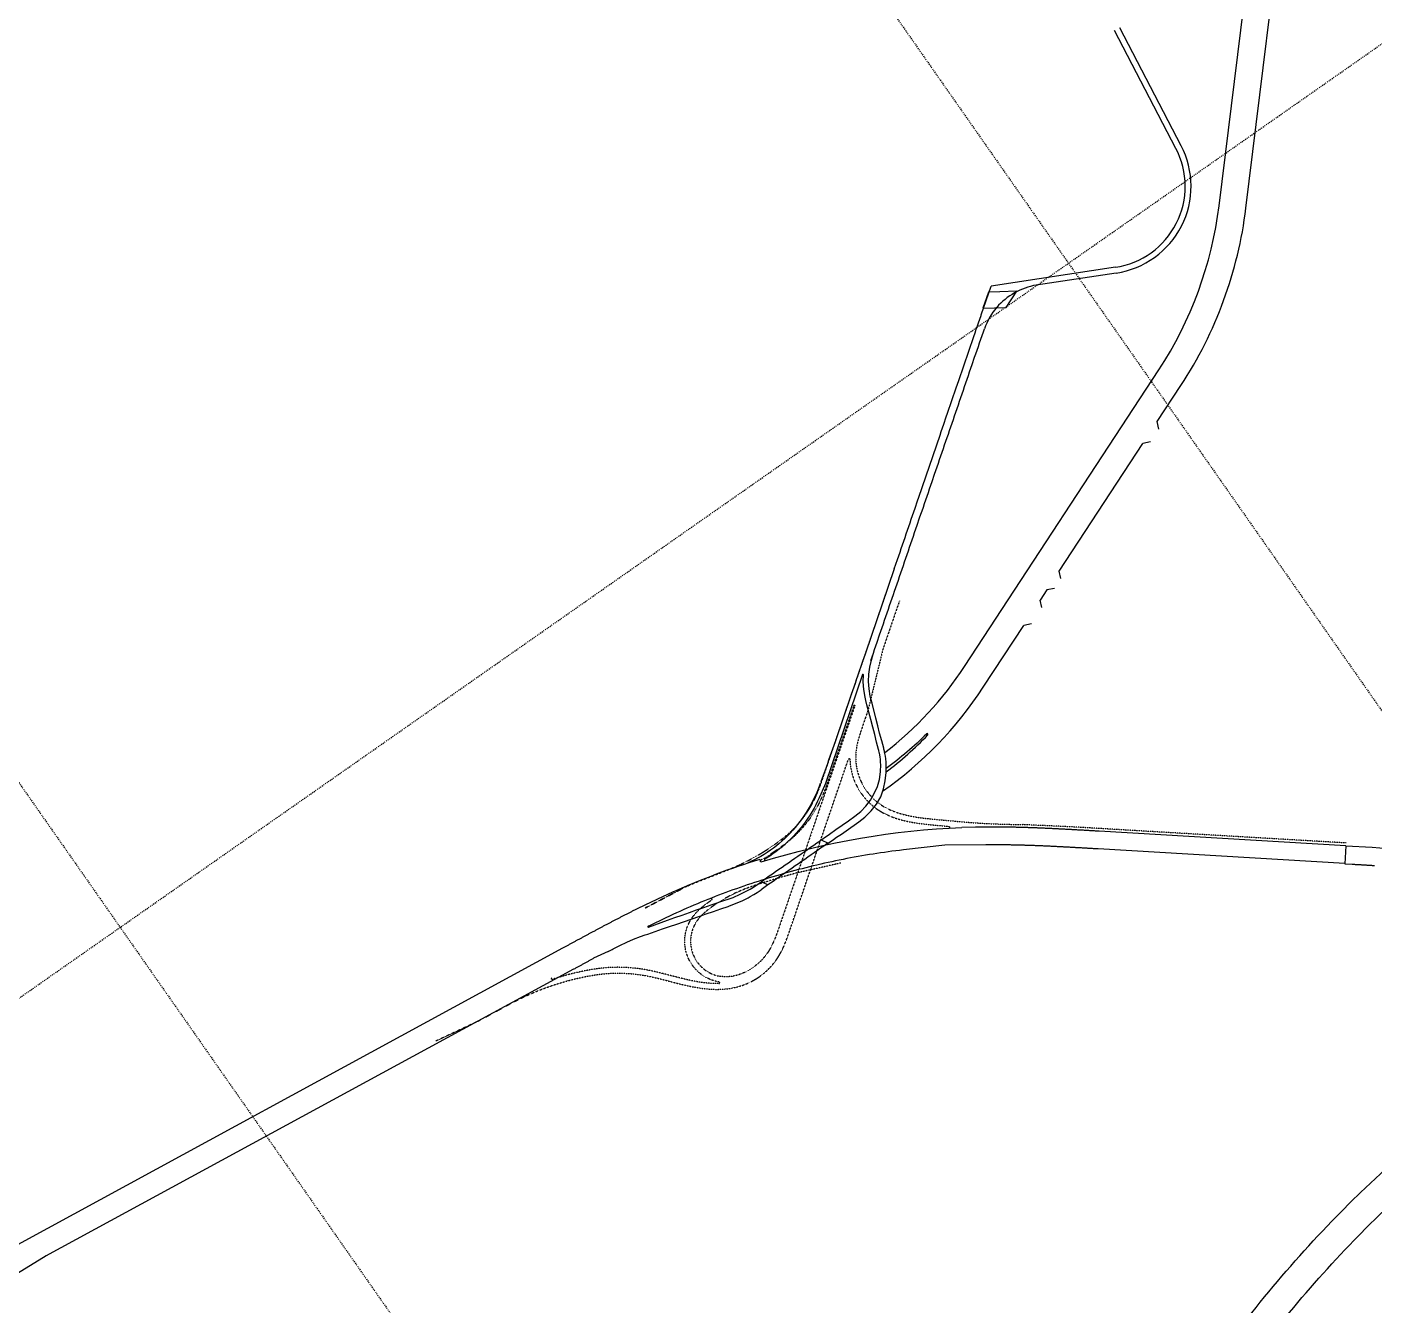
# Model space of a CAD drawing. Header units: millimetres. Extents: x 152904052 to 153933663, y 538271515 to 539240469.
# Drawn here: x 153593494 to 153610949, y 539145913 to 539162471 of the extents above; entities that cross this region are included whole.
import ezdxf

# ---------------------------------------------------------------- set-up
doc = ezdxf.new("R2010")
doc.units = ezdxf.units.MM
doc.linetypes.add('HIDDEN', pattern=[5.08, 2.54, -2.54])
doc.layers.add('BORD', color=7, linetype='Continuous')

msp = doc.modelspace()

# ---------------------------------------------------------------- linework, layer by layer
at = {"layer": 'BORD', "color": 8, "linetype": 'HIDDEN', "ltscale": 5}
for p, q in [((153589782.8, 539183984), (153641404.7, 539110260.3)), ((153577495.5, 539175380.3), (153629117.4, 539101656.6)), ((153496404.5, 539081976.6), (153619277.3, 539168013))]:
    msp.add_line(p, q, dxfattribs=at)
at = {"layer": 'BORD', "color": 137, "ltscale": 20, "flags": 128}
for points in [[(153608940.3, 539160155.3), (153610021.3, 539168910)], [(153609289.1, 539160124), (153610368.7, 539168867.1)], [(153608140.8, 539157359.6), (153608446.3, 539157825.8)], [(153608161.1, 539157261.7), (153608140.8, 539157359.6)], [(153606870.9, 539155422), (153607953.6, 539157074)], [(153608051.5, 539157094.4), (153607953.6, 539157074)], [(153606889.3, 539155324.7), (153606870.9, 539155422)], [(153606711.1, 539155178.1), (153606624.2, 539155045.5)], [(153606810.3, 539155196.8), (153606711.1, 539155178.1)], [(153606642.4, 539154948), (153606624.2, 539155045.5)], [(153605883.7, 539153915.7), (153606409.4, 539154717.8)], [(153606508.7, 539154736.1), (153606409.4, 539154717.8)], [(153610584, 539151864.1), (153610570.2, 539151630.5)]]:
    msp.add_lwpolyline(points, dxfattribs=at)
at = {"layer": 'BORD', "color": 137, "ltscale": 10, "flags": 128}
for points in [[(153608382.5, 539160898.1), (153607587.8, 539162424.9)], [(153608449, 539160932.7), (153607654.9, 539162458.4)], [(153607598.3, 539159356.9), (153605987.5, 539159114.2)], [(153607609.5, 539159282.8), (153606573, 539159126.6)], [(153604733, 539155450.2), (153604775.1, 539155573.2), (153604791.3, 539155620.5), (153604807.5, 539155667.8), (153604823.7, 539155715.1), (153604839.9, 539155762.4), (153604856.1, 539155809.7), (153604872.3, 539155857), (153604888.5, 539155904.3), (153604904.7, 539155951.6), (153604920.9, 539155998.9), (153604937, 539156046.2), (153604953.2, 539156093.5), (153604969.4, 539156140.9), (153605001.8, 539156235.5), (153605034.2, 539156330.1), (153605050.4, 539156377.4), (153605325.8, 539157181.5), (153605342, 539157228.8), (153605358.2, 539157276.1), (153605374.4, 539157323.5), (153605406.8, 539157418.1), (153605423, 539157465.4), (153605536.3, 539157796.5), (153605552.5, 539157843.8), (153605568.7, 539157891.1), (153605763.1, 539158458.7), (153605779.3, 539158506.1), (153605795.5, 539158553.4), (153605811.7, 539158600.7), (153605824.8, 539158639.1), (153605841, 539158686.4), (153605857.2, 539158733.7), (153605860.3, 539158742.6), (153605987.5, 539159114.2)], [(153604733, 539155450.2), (153604354, 539154343.3), (153604321.6, 539154248.7), (153604256.8, 539154059.5), (153604240.6, 539154012.2), (153604224.4, 539153964.9), (153604208.2, 539153917.6), (153604175.8, 539153823), (153603965, 539153208.1), (153603948.6, 539153160.9), (153603932.1, 539153113.6), (153603915.7, 539153066.4), (153603881.9, 539152972.3), (153603865, 539152925.2), (153603848.1, 539152878.2), (153603830.9, 539152831.2), (153603796.7, 539152737.2), (153603779.5, 539152690.3)], [(153603771.8, 539152667.7), (153603763.4, 539152643.7), (153603746.4, 539152598.1), (153603728.1, 539152553.1), (153603708.5, 539152508.6), (153603687.8, 539152464.6), (153603665.8, 539152421.3), (153603642.7, 539152378.5), (153603618.3, 539152336.5), (153603592.8, 539152295.1), (153603566.2, 539152254.4), (153603538.4, 539152214.5), (153603509.5, 539152175.4), (153603479.6, 539152137.1), (153603448.6, 539152099.7), (153603416.6, 539152063.1), (153603383.6, 539152027.4), (153603349.6, 539151992.7), (153603314.6, 539151958.9), (153603278.8, 539151926.1), (153603242, 539151894.3), (153603204.4, 539151863.5), (153603165.9, 539151833.8), (153603126.6, 539151805.2), (153603086.5, 539151777.7), (153603045.7, 539151751.3), (153603004.2, 539151726), (153602961.9, 539151701.9), (153602919.1, 539151679), (153602875.6, 539151657.3), (153602831.5, 539151636.8), (153602828.9, 539151635.7)], [(153603240.1, 539151818.5), (153603200.4, 539151787.8), (153603159.8, 539151758.3), (153603118.4, 539151729.8), (153603076.2, 539151702.6), (153603055.1, 539151689.7)], [(153593740.5, 539146549.2), (153600581.1, 539150266.9), (153600586.7, 539150270), (153600595.5, 539150274.8), (153600604.3, 539150279.5), (153600613.1, 539150284.3), (153600621.9, 539150289.1), (153600630.6, 539150293.9), (153600639.4, 539150298.6), (153600648.2, 539150303.4), (153600657, 539150308.2), (153600665.8, 539150312.9), (153600674.5, 539150317.7), (153600683.3, 539150322.5), (153600692.1, 539150327.2), (153600700.9, 539150332), (153600709.7, 539150336.8), (153600718.4, 539150341.5), (153600727.2, 539150346.3), (153600736, 539150351.1), (153600744.8, 539150355.8), (153600753.5, 539150360.6), (153600762.3, 539150365.3), (153600771.1, 539150370.1), (153600779.9, 539150374.8), (153600788.6, 539150379.6), (153600797.4, 539150384.3), (153600806.2, 539150389.1), (153600815, 539150393.8), (153600823.7, 539150398.6), (153600832.5, 539150403.3), (153600836.9, 539150405.7)], [(153601025.5, 539150493.2), (153600836.9, 539150405.7)]]:
    msp.add_lwpolyline(points, dxfattribs=at)
for points in [[(153607598.3, 539159356.9, 0.5146259), (153608382.5, 539160898.1)], [(153607609.5, 539159282.8, 0.5146259), (153608449, 539160932.7)], [(153606573, 539159126.6, 0.1710249), (153606059.1, 539158837)], [(153604424.1, 539152455.2), (153604473.9, 539152539.3), (153604512.9, 539152628.9), (153604540.3, 539152722.7), (153604554.7, 539152819.3), (153604557, 539152916.8), (153604555.9, 539152941.6), (153604552.7, 539152980.9), (153604548.3, 539153013.9), (153604539.4, 539153062.2), (153604537.2, 539153071.9), (153604530.7, 539153098), (153604527.7, 539153109.4), (153604503.7, 539153206.5), (153604479.7, 539153303.6), (153604455.2, 539153400.6), (153604430.7, 539153497.5), (153604404.7, 539153594.1), (153604378.7, 539153690.7), (153604363.6, 539153747), (153604353.5, 539153787.9), (153604336.2, 539153887.7), (153604329, 539153988.6), (153604331.6, 539154078.3, 0.8649273), (153604321.6, 539154080.5), (153603839.5, 539152671.3), (153603781, 539152530.7), (153603760.9, 539152484.8), (153603739.4, 539152439.4), (153603716.7, 539152394.6), (153603692.8, 539152350.4), (153603667.7, 539152307), (153603641.3, 539152264.2), (153603613.8, 539152222.2), (153603585.1, 539152181), (153603555.3, 539152140.6), (153603524.4, 539152101.1), (153603492.4, 539152062.4), (153603459.3, 539152024.6), (153603425.2, 539151987.8), (153603390.1, 539151951.9), (153603354, 539151917), (153603317, 539151883.1)], [(153603008.3, 539151655, -0.0646674), (153605608, 539152099.5, -0.0612884)], [(153603240.1, 539151818.5, 0.0017478), (153603317, 539151883.1, -13.4717142)], [(153602988.8, 539151686.7, 0.0294197), (153601871.2, 539151267.2), (153601867.8, 539151265.8), (153601858.5, 539151261.6), (153601849.3, 539151257.5), (153601840, 539151253.3), (153601830.7, 539151249.2), (153601821.5, 539151245), (153601812.2, 539151240.9), (153601803, 539151236.7), (153601793.7, 539151232.5), (153601784.5, 539151228.3), (153601775.3, 539151224.1), (153601766.1, 539151219.9), (153601756.8, 539151215.7), (153601747.6, 539151211.4), (153601738.4, 539151207.2), (153601729.2, 539151203), (153601720, 539151198.7), (153601710.8, 539151194.4), (153601701.6, 539151190.2), (153601692.4, 539151185.9), (153601683.2, 539151181.6), (153601674.1, 539151177.3), (153601664.9, 539151173), (153601655.7, 539151168.7), (153601646.5, 539151164.4), (153601637.4, 539151160.1), (153601628.2, 539151155.8), (153601619.1, 539151151.4), (153601609.9, 539151147.1), (153601600.8, 539151142.7), (153601591.6, 539151138.4), (153601582.5, 539151134), (153601573.4, 539151129.6), (153601564.3, 539151125.3), (153601555.1, 539151120.9), (153601546, 539151116.5), (153601536.9, 539151112.1), (153601527.8, 539151107.7), (153601518.7, 539151103.3), (153601509.6, 539151098.8), (153601500.5, 539151094.4), (153601491.4, 539151090), (153601482.3, 539151085.6), (153601473.2, 539151081.1), (153601464.2, 539151076.7), (153601455.1, 539151072.2), (153601446, 539151067.7), (153601436.9, 539151063.3), (153601427.9, 539151058.8), (153601418.8, 539151054.3), (153601409.8, 539151049.8), (153601400.7, 539151045.3), (153601391.7, 539151040.8), (153601382.6, 539151036.3), (153601373.6, 539151031.8), (153601364.6, 539151027.3), (153601355.5, 539151022.8), (153601346.5, 539151018.3), (153601337.5, 539151013.8), (153601328.4, 539151009.2), (153601319.4, 539151004.7), (153601310.4, 539151000.1), (153601301.4, 539150995.6), (153601292.4, 539150991), (153601283.4, 539150986.5), (153601274.4, 539150981.9), (153601265.4, 539150977.3), (153601256.4, 539150972.8), (153601247.4, 539150968.2), (153601238.4, 539150963.6), (153601229.5, 539150959), (153601220.5, 539150954.4), (153601211.5, 539150949.8), (153601202.5, 539150945.2), (153601193.6, 539150940.6), (153601184.6, 539150936), (153601175.7, 539150931.4), (153601166.7, 539150926.7), (153601157.7, 539150922.1), (153601148.8, 539150917.5), (153601139.8, 539150912.9), (153601130.9, 539150908.2), (153601122, 539150903.6), (153601113, 539150898.9), (153601104.1, 539150894.3), (153601095.1, 539150889.6), (153601086.2, 539150885), (153601077.3, 539150880.3), (153601068.4, 539150875.7), (153601059.4, 539150871), (153601050.5, 539150866.3), (153601041.6, 539150861.6), (153601032.7, 539150857), (153601023.8, 539150852.3), (153601014.9, 539150847.6), (153601006, 539150842.9), (153600997.1, 539150838.2), (153600988.2, 539150833.5), (153600979.3, 539150828.8), (153600970.4, 539150824.1), (153600961.5, 539150819.4), (153600952.6, 539150814.7), (153600943.7, 539150810), (153600934.9, 539150805.3), (153600926, 539150800.6), (153600917.1, 539150795.9), (153600908.2, 539150791.2), (153600899.3, 539150786.4), (153600890.5, 539150781.7), (153600881.6, 539150777), (153600872.7, 539150772.3), (153600863.9, 539150767.5), (153600855, 539150762.8), (153600846.2, 539150758.1), (153600837.3, 539150753.3), (153600828.5, 539150748.6), (153600819.6, 539150743.8), (153600810.8, 539150739.1), (153600801.9, 539150734.4), (153600793.1, 539150729.6), (153600784.2, 539150724.9), (153600775.4, 539150720.1), (153600766.5, 539150715.4), (153600757.7, 539150710.6), (153600748.9, 539150705.9), (153600740, 539150701.1), (153600731.2, 539150696.3), (153600722.4, 539150691.6), (153600713.5, 539150686.8), (153600704.7, 539150682.1), (153600695.9, 539150677.3), (153600687.1, 539150672.5), (153600678.2, 539150667.8), (153600669.4, 539150663), (153600660.6, 539150658.2), (153600651.8, 539150653.5), (153600643, 539150648.7), (153600634.2, 539150643.9), (153600625.3, 539150639.1), (153600616.5, 539150634.4), (153600607.7, 539150629.6), (153600598.9, 539150624.8), (153600590.1, 539150620), (153600581.3, 539150615.3), (153600572.5, 539150610.5), (153600563.7, 539150605.7), (153600554.9, 539150600.9), (153600546.1, 539150596.2), (153600537.3, 539150591.4), (153600528.5, 539150586.6), (153600519.7, 539150581.8), (153600510.9, 539150577.1), (153600502.1, 539150572.3), (153600493.3, 539150567.5), (153600484.5, 539150562.7), (153600475.8, 539150558), (153600467, 539150553.2), (153600458.2, 539150548.4), (153600449.4, 539150543.6), (153600440.6, 539150538.9), (153600434.9, 539150535.8), (153592682.8, 539146322.6)], [(153603055.2, 539151689.7, 0.8526218), (153603063.8, 539151672)]]:
    msp.add_lwpolyline(points, format="xyb", dxfattribs=at)
at = {"layer": 'BORD', "color": 137, "ltscale": 20, "flags": 128}
for points in [[(153608159.9, 539158027.3, 0.1148223), (153608940.3, 539160155.3)], [(153608446.3, 539157825.8, 0.1148223), (153609289.1, 539160124)]]:
    msp.add_lwpolyline(points, format="xyb", dxfattribs=at)
at = {"layer": 'BORD', "color": 137, "ltscale": 10, "flags": 128}
msp.add_lwpolyline([(153605881, 539158827.9), (153606031.3, 539158831.9), (153606180.3, 539158837.4), (153606320.2, 539159046.7), (153606102.1, 539159038.6), (153605951.2, 539159032.9)], close=True, dxfattribs=at)
at = {"layer": 'BORD', "color": 137, "ltscale": 10}
for points in [[(153606059, 539158837.1, 0.0953977), (153605900.2, 539158559.8)], [(153608739.5, 539144969.5, -0.0432856), (153610525.1, 539147123.7, -0.087176), (153615090.5, 539150371.1)]]:
    msp.add_lwpolyline(points, format="xyb", dxfattribs=at)
for points in [[(153604429.5, 539154264.6), (153604445.7, 539154311.9), (153604461.9, 539154359.2), (153604478.1, 539154406.5), (153604494.3, 539154453.8), (153604510.5, 539154501.1), (153604542.9, 539154595.7), (153604559.1, 539154643), (153604575.3, 539154690.3), (153604591.5, 539154737.6), (153604607.7, 539154784.9), (153604623.9, 539154832.2), (153604640.1, 539154879.5), (153604656.3, 539154926.8), (153604672.5, 539154974.1), (153604688.7, 539155021.4), (153604704.9, 539155068.7), (153604721.1, 539155116), (153604737.3, 539155163.4), (153604753.5, 539155210.7), (153604769.7, 539155258), (153604785.9, 539155305.3), (153604802.1, 539155352.6), (153604818.3, 539155399.9), (153604834.5, 539155447.2), (153604850.7, 539155494.5), (153604866.8, 539155541.8), (153604899.2, 539155636.4), (153604915.4, 539155683.7), (153604931.6, 539155731), (153604947.8, 539155778.3), (153604964, 539155825.6), (153604980.2, 539155872.9), (153604996.4, 539155920.2), (153605012.6, 539155967.5), (153605028.8, 539156014.8), (153605061.2, 539156109.4), (153605077.4, 539156156.7), (153605093.6, 539156204), (153605109.8, 539156251.3), (153605126, 539156298.6), (153605142.2, 539156346), (153605158.4, 539156393.3), (153605174.6, 539156440.6), (153605190.8, 539156487.9), (153605207, 539156535.2), (153605223.2, 539156582.5), (153605255.6, 539156677.1), (153605271.8, 539156724.4), (153605288, 539156771.7), (153605304.2, 539156819), (153605320.4, 539156866.3), (153605336.6, 539156913.6), (153605352.8, 539156960.9), (153605368.9, 539157008.2), (153605385.1, 539157055.5), (153605417.5, 539157150.1), (153605433.7, 539157197.4), (153605449.9, 539157244.7), (153605466.1, 539157292), (153605482.3, 539157339.3), (153605498.5, 539157386.6), (153605514.7, 539157433.9), (153605530.9, 539157481.2), (153605547.1, 539157528.6), (153605563.3, 539157575.9), (153605579.5, 539157623.2), (153605595.7, 539157670.5), (153605611.9, 539157717.8), (153605628.1, 539157765.1), (153605628.1, 539157765.1), (153605644.3, 539157812.4), (153605660.5, 539157859.7), (153605676.7, 539157907), (153605692.9, 539157954.3), (153605709.1, 539158001.6), (153605725.3, 539158048.9), (153605741.5, 539158096.2), (153605773.9, 539158190.8), (153605790.1, 539158238.1), (153605806.3, 539158285.4), (153605822.5, 539158332.7), (153605838.7, 539158380), (153605854.9, 539158427.3), (153605871, 539158474.6), (153605887.2, 539158521.9), (153605895.3, 539158545.6), (153605900.2, 539158559.8)], [(153604107.7, 539152056.9), (153604272, 539152171), (153604350.2, 539152234.1), (153604433.9, 539152316.7), (153604500.9, 539152403), (153604556.6, 539152497.1), (153604592.5, 539152600.1), (153604615.1, 539152705.8), (153604627.7, 539152812.2), (153604627, 539152918.7), (153604625.8, 539152945.8), (153604622.2, 539152988.6), (153604617.4, 539153024.5), (153604607.6, 539153077.1), (153604605.2, 539153087.7), (153604598.1, 539153116.1), (153604595, 539153127.5), (153604569, 539153224.1), (153604543, 539153320.6), (153604518.1, 539153417.5), (153604493.1, 539153514.3), (153604445.1, 539153708.5), (153604430.3, 539153764.9), (153604421.2, 539153803.2), (153604405.7, 539153896.1), (153604399, 539153990.1), (153604401.7, 539154084.3), (153604413.8, 539154177.7), (153604435.2, 539154269.5), (153604449.1, 539154315.6), (153604461.9, 539154359.2), (153604478.1, 539154406.5), (153604494.3, 539154453.8), (153604510.5, 539154501.1)], [(153603975.2, 539152072.3), (153604058, 539152128.4), (153604139.9, 539152185.7), (153604220.7, 539152244.4), (153604297.6, 539152307.5), (153604364.2, 539152377.9), (153604424.1, 539152455.2), (153604473.9, 539152539.3), (153604512.9, 539152628.9), (153604540.3, 539152722.7), (153604554.7, 539152819.2), (153604556.9, 539152916.9), (153604555.9, 539152941.6), (153604552.6, 539152980.9), (153604548.3, 539153013.8), (153604539.3, 539153062.2), (153604537.1, 539153071.8), (153604530.6, 539153098), (153604527.6, 539153109.4), (153604503.6, 539153206.6), (153604479.6, 539153303.7), (153604455.1, 539153400.6), (153604430.6, 539153497.5), (153604404.6, 539153594.1), (153604378.6, 539153690.6), (153604363.5, 539153747), (153604353.3, 539153788), (153604336.1, 539153887.7), (153604328.9, 539153988.6), (153604331.5, 539154078.2)], [(153603788.7, 539151941.3), (153603811.6, 539151957.3), (153603824.3, 539151966.1), (153603893.7, 539152014.3)], [(153603875.8, 539151897.5), (153603944.5, 539151945.3), (153603945.7, 539151946.1), (153603985.6, 539151973.8), (153604047.2, 539152015.3), (153604107.7, 539152056.7)], [(153603893.6, 539152014.3), (153603975.1, 539152072.2)], [(153601025.5, 539150493.2), (153601077, 539150520.9), (153601089.9, 539150527.7), (153601176.8, 539150572), (153601265.1, 539150613.3), (153601354.7, 539150651.7), (153601445.6, 539150687), (153601504.5, 539150708.1), (153601538.3, 539150719.8), (153601727.4, 539150785.2), (153601818.2, 539150816.6), (153601917, 539150848.7), (153602200.5, 539150946.7), (153602295.1, 539150979.4), (153602389.6, 539151012.1), (153602484.1, 539151044.8), (153602578.6, 539151077.5), (153602598.1, 539151084.2), (153602676, 539151113.4), (153602771.9, 539151155.5), (153602837.4, 539151188.5), (153602865.1, 539151203.6), (153602910.5, 539151229.7), (153602955, 539151257.3), (153603006, 539151293.1)], [(153603095.2, 539151355.6), (153603006, 539151293.1)]]:
    msp.add_lwpolyline(points, dxfattribs=at)
at = {"layer": 'BORD', "color": 137, "ltscale": 20}
for points in [[(153604609.1, 539153069.3, 0.0833502), (153605643.3, 539154187.3), (153608159.9, 539158027.3)], [(153604581.7, 539152569.1, 0.0944911), (153605883.7, 539153915.7)], [(153604627.6, 539152819.7, 0.0373927), (153605166.5, 539153298.3, 0.9892772), (153605152.3, 539153312.4, -0.0361961), (153604627.3, 539152863.8)], [(153610584, 539151864.1), (153610925.3, 539151843.9, -0.0524567), (153614043.1, 539151328.4)], [(153603443, 539151541.2), (153603395.3, 539151528.3), (153603347.6, 539151515.2), (153603300, 539151501.9), (153603252.5, 539151488.3), (153603205, 539151474.5), (153603157.7, 539151460.5), (153603110.3, 539151446.2), (153603063.1, 539151431.7), (153603015.9, 539151416.9), (153602968.8, 539151401.9), (153602921.8, 539151386.7), (153602874.9, 539151371.2), (153602828, 539151355.5), (153602781.2, 539151339.6), (153602734.5, 539151323.4), (153602687.9, 539151307), (153602641.3, 539151290.4), (153602594.9, 539151273.5), (153602548.5, 539151256.4), (153602502.2, 539151239.1), (153602456, 539151221.5), (153602409.9, 539151203.8), (153602363.9, 539151185.7), (153602318, 539151167.5), (153602272.1, 539151149), (153602226.4, 539151130.3), (153602180.7, 539151111.4), (153602135.2, 539151092.2), (153602089.7, 539151072.8), (153602044.3, 539151053.2), (153601999, 539151033.3), (153601979.6, 539151024.7), (153601954, 539151013.3), (153601908.8, 539150993), (153601863.8, 539150972.4), (153601818.9, 539150951.7), (153601774, 539150930.8), (153601729.3, 539150909.6), (153601684.6, 539150888.3), (153601639.9, 539150866.7), (153601595.4, 539150845), (153601550.9, 539150823.2), (153601543, 539150819.3, 0.7579523), (153601547.6, 539150807.7), (153601793.6, 539150900.3), (153601887.9, 539150932.9), (153601982.4, 539150965.6), (153602076.9, 539150998.3), (153602171.4, 539151030.9), (153602265.9, 539151063.6), (153602360.4, 539151096.3), (153602549.5, 539151161.7), (153602569, 539151168.1), (153602643.3, 539151194.6), (153602734.3, 539151234.5), (153602796.9, 539151264.7), (153602823.4, 539151278.5), (153602866.9, 539151302.7), (153602909.6, 539151328.1), (153602951.1, 539151355.7), (153602958.8, 539151361), (153602992.1, 539151384.1), (153603009.3, 539151396.1)], [(153609050.3, 539144754.4, -0.0421897), (153610745.6, 539146808.8, -0.0882806), (153615253, 539150029.8)]]:
    msp.add_lwpolyline(points, format="xyb", dxfattribs=at)
at = {"layer": 'BORD', "color": 137, "linetype": 'HIDDEN', "flags": 128}
for points in [[(153602043.3, 539151338.7), (153602043.3, 539151338.7, -0.0084417), (153602361.7, 539151467.1), (153602384.1, 539151475.7), (153602393.4, 539151479.3), (153602402.8, 539151482.9), (153602412.1, 539151486.5), (153602421.4, 539151490), (153602430.7, 539151493.6), (153602440, 539151497.2), (153602449.3, 539151500.8), (153602458.6, 539151504.4), (153602467.8, 539151508), (153602477.1, 539151511.6), (153602486.4, 539151515.2), (153602495.6, 539151518.8), (153602504.9, 539151522.5), (153602514.1, 539151526.1), (153602523.3, 539151529.7), (153602532.5, 539151533.4), (153602541.7, 539151537.1), (153602550.9, 539151540.8), (153602560.1, 539151544.5), (153602569.2, 539151548.2), (153602578.4, 539151551.9), (153602587.5, 539151555.7), (153602596.7, 539151559.4), (153602605.8, 539151563.2), (153602614.8, 539151567), (153602623.9, 539151570.8), (153602633, 539151574.7), (153602642, 539151578.5), (153602651.1, 539151582.4), (153602660.1, 539151586.3), (153602669.1, 539151590.3), (153602678, 539151594.2), (153602687, 539151598.2), (153602693.8, 539151601.3, 0.0586558), (153603283.5, 539151954.7), (153603283.5, 539151954.7, 0.1178908), (153603704, 539152475.9), (153603705.4, 539152478.8), (153603709.5, 539152487.6), (153603713.6, 539152496.3), (153603717.5, 539152505.1), (153603721.5, 539152513.9), (153603725.4, 539152522.7), (153603729.2, 539152531.6), (153603733, 539152540.5), (153603736.8, 539152549.4), (153603740.5, 539152558.4), (153603744.1, 539152567.4), (153603747.8, 539152576.4), (153603751.4, 539152585.5), (153603754.9, 539152594.5), (153603758.5, 539152603.6), (153603762, 539152612.8), (153603765.5, 539152621.9), (153603768.9, 539152631.1), (153603772.3, 539152640.3), (153603775.7, 539152649.5), (153603779.1, 539152658.7), (153603782.4, 539152668), (153603785.8, 539152677.2), (153603789.1, 539152686.5), (153603792.4, 539152695.8), (153603795.7, 539152705.2), (153603799, 539152714.5), (153603802.2, 539152723.9), (153603805.5, 539152733.3), (153603808.7, 539152742.6), (153603811.9, 539152752), (153603815.2, 539152761.5), (153603818.4, 539152770.9), (153603821.7, 539152780.3), (153603824.9, 539152789.8), (153604235.6, 539153989.7), (153604624.2, 539155125)], [(153604221.7, 539153677.4), (153603245.3, 539150824.7), (153603242.1, 539150815.2), (153603238.8, 539150805.8), (153603235.6, 539150796.4), (153603232.4, 539150787), (153603229.2, 539150777.7), (153603225.9, 539150768.4), (153603222.7, 539150759.1), (153603219.4, 539150749.8), (153603216.1, 539150740.6), (153603212.8, 539150731.4), (153603209.5, 539150722.3), (153603206.1, 539150713.1), (153603202.7, 539150704.1), (153603199.3, 539150695), (153603195.9, 539150686), (153603192.4, 539150677), (153603188.9, 539150668.1), (153603185.3, 539150659.2), (153603181.7, 539150650.4), (153603178.1, 539150641.6), (153603174.4, 539150632.9), (153603170.6, 539150624.2), (153603166.8, 539150615.5), (153603162.9, 539150606.9), (153603159, 539150598.4), (153603155, 539150589.9), (153603150.9, 539150581.5), (153603146.8, 539150573.1), (153603142.6, 539150564.8), (153603138.4, 539150556.6), (153603134, 539150548.4), (153603129.6, 539150540.3), (153603125.1, 539150532.3), (153603120.6, 539150524.3), (153603115.9, 539150516.4), (153603111.1, 539150508.4), (153603111.1, 539150508.4, -0.1359933), (153602819.3, 539150236), (153602810.9, 539150231.6), (153602802.6, 539150227.5), (153602794.3, 539150223.5), (153602785.9, 539150219.6), (153602777.5, 539150215.9), (153602769.1, 539150212.2), (153602760.7, 539150208.7), (153602752.1, 539150205.3), (153602743.6, 539150202), (153602735, 539150198.8), (153602726.4, 539150195.8), (153602717.8, 539150192.9), (153602709.1, 539150190.1), (153602700.4, 539150187.5), (153602691.7, 539150185), (153602683, 539150182.6), (153602674.2, 539150180.4), (153602665.4, 539150178.3), (153602656.6, 539150176.4), (153602647.8, 539150174.6), (153602638.9, 539150173), (153602630, 539150171.5), (153602621.2, 539150170.2), (153602612.3, 539150169), (153602603.4, 539150168), (153602594.5, 539150167.2), (153602585.6, 539150166.5), (153602576.7, 539150166), (153602567.9, 539150165.6), (153602559, 539150165.4), (153602550.1, 539150165.4), (153602541, 539150165.5), (153602539.2, 539150165.5, -0.035378), (153602474.5, 539150172, 0.035378)], [(153604209.4, 539153681.6, -1), (153604221.7, 539153677.4, 1), (153604209.4, 539153681.6), (153603895.8, 539152765.5), (153603892.6, 539152756.1), (153603889.4, 539152746.6), (153603886.1, 539152737.1), (153603882.9, 539152727.7), (153603879.6, 539152718.2), (153603876.3, 539152708.7), (153603873.1, 539152699.3), (153603869.8, 539152689.8), (153603866.4, 539152680.3), (153603863.1, 539152670.9), (153603859.8, 539152661.4), (153603856.4, 539152652), (153603853, 539152642.5), (153603849.6, 539152633.1), (153603846.1, 539152623.6), (153603842.7, 539152614.2), (153603839.2, 539152604.8), (153603835.6, 539152595.4), (153603832.1, 539152586), (153603828.4, 539152576.6), (153603824.8, 539152567.2), (153603821.1, 539152557.9), (153603817.4, 539152548.5), (153603813.6, 539152539.2), (153603809.8, 539152529.9), (153603806, 539152520.6), (153603802.1, 539152511.3), (153603798.1, 539152502), (153603794.1, 539152492.7), (153603790, 539152483.5), (153603785.9, 539152474.3), (153603781.8, 539152465.1), (153603777.5, 539152455.9), (153603773.2, 539152446.8), (153603771.8, 539152443.7, -0.117898), (153603329.3, 539151895.3), (153603329.3, 539151895.3, -0.0329206), (153603000, 539151674.2)], [(153604359.6, 539153524.5), (153604323.1, 539153417.7), (153604319.8, 539153408.3), (153604316.6, 539153398.8), (153604313.4, 539153389.4), (153604310.2, 539153380), (153604307, 539153370.6), (153604303.9, 539153361.3), (153604300.8, 539153351.9), (153604297.7, 539153342.6), (153604294.6, 539153333.3), (153604291.6, 539153323.9), (153604288.6, 539153314.6), (153604285.6, 539153305.3), (153604282.8, 539153296), (153604279.9, 539153286.7), (153604277.1, 539153277.5), (153604274.4, 539153268.2), (153604271.7, 539153258.9), (153604269.1, 539153249.6), (153604266.5, 539153240.4), (153604264, 539153231.1), (153604261.6, 539153221.9), (153604259.3, 539153212.6), (153604257, 539153203.4), (153604254.8, 539153194.1), (153604252.7, 539153184.9), (153604250.7, 539153175.6), (153604248.7, 539153166.4), (153604246.9, 539153157.2), (153604245.2, 539153147.9), (153604243.5, 539153138.7), (153604242, 539153129.5), (153604240.5, 539153120.2), (153604239.2, 539153111), (153604238, 539153101.8), (153604236.9, 539153092.5), (153604236.5, 539153088.7, 0.2860189), (153604576, 539152383.6), (153604582, 539152379.9), (153604589.9, 539152375), (153604597.9, 539152370.3), (153604605.9, 539152365.6), (153604614, 539152361.1), (153604622.2, 539152356.6), (153604630.4, 539152352.2), (153604638.7, 539152347.9), (153604647, 539152343.7), (153604655.4, 539152339.6), (153604663.9, 539152335.6), (153604672.4, 539152331.6), (153604680.9, 539152327.8), (153604689.5, 539152324), (153604698.1, 539152320.3), (153604706.8, 539152316.7), (153604715.6, 539152313.1), (153604724.3, 539152309.7), (153604733.2, 539152306.3), (153604742, 539152303), (153604750.9, 539152299.8), (153604759.8, 539152296.6), (153604768.8, 539152293.6), (153604777.8, 539152290.6), (153604786.9, 539152287.6), (153604795.9, 539152284.8), (153604805.1, 539152282), (153604814.2, 539152279.3), (153604823.4, 539152276.6), (153604832.6, 539152274), (153604841.8, 539152271.5), (153604851.1, 539152269), (153604860.3, 539152266.6), (153604869.7, 539152264.3), (153604879, 539152262), (153604888.4, 539152259.8), (153604897.7, 539152257.6), (153604907.1, 539152255.5), (153604916.6, 539152253.5), (153604926, 539152251.5), (153604935.5, 539152249.5), (153604945, 539152247.6), (153604954.6, 539152245.7, 0.0025783), (153604974.2, 539152242), (153604980.7, 539152240.9), (153604990.3, 539152239.2), (153604999.9, 539152237.5), (153605009.5, 539152235.9), (153605019.1, 539152234.4), (153605028.7, 539152232.9), (153605038.4, 539152231.4), (153605048, 539152230), (153605057.7, 539152228.6), (153605067.4, 539152227.2), (153605077.1, 539152225.9), (153605086.8, 539152224.6), (153605096.5, 539152223.3), (153605106.2, 539152222.1), (153605116, 539152220.9), (153605125.7, 539152219.7), (153605135.5, 539152218.5), (153605145.3, 539152217.4), (153605155.1, 539152216.3), (153605164.9, 539152215.2), (153605174.7, 539152214.1), (153605184.5, 539152213.1), (153605194.3, 539152212.1), (153605204.2, 539152211.1), (153605214, 539152210.1), (153605223.9, 539152209.1), (153605233.8, 539152208.1), (153605243.7, 539152207.2), (153605253.6, 539152206.2), (153605263.5, 539152205.3), (153605273.4, 539152204.4), (153605283.3, 539152203.5), (153605293.2, 539152202.5), (153605303.2, 539152201.6), (153605313.1, 539152200.7), (153605323.1, 539152199.8), (153605577.7, 539152176.6, 0.0168008), (153606177.3, 539152142.1), (153606399.2, 539152136.9)], [(153599337.4, 539149589.4), (153599575.6, 539149719), (153599584.3, 539149723.8), (153599593.1, 539149728.5), (153599601.9, 539149733.3), (153599610.7, 539149738.1), (153599619.4, 539149742.8), (153599628.2, 539149747.6), (153599637, 539149752.4), (153599645.7, 539149757.1), (153599654.5, 539149761.8), (153599663.3, 539149766.6), (153599672, 539149771.3), (153599680.8, 539149776), (153599689.6, 539149780.7), (153599698.3, 539149785.4), (153599707.1, 539149790.1), (153599715.9, 539149794.8), (153599724.6, 539149799.4), (153599733.4, 539149804.1), (153599742.2, 539149808.7), (153599750.9, 539149813.3), (153599759.7, 539149818), (153599768.5, 539149822.6), (153599777.3, 539149827.1), (153599786.1, 539149831.7), (153599794.9, 539149836.2), (153599803.6, 539149840.8), (153599812.4, 539149845.3), (153599821.3, 539149849.8), (153599830.1, 539149854.3), (153599838.9, 539149858.7), (153599847.7, 539149863.1), (153599856.5, 539149867.6), (153599865.4, 539149872), (153599874.2, 539149876.3), (153599883, 539149880.7), (153599891.9, 539149885), (153599900.8, 539149889.3), (153599909.6, 539149893.6), (153599918.5, 539149897.8), (153599927.4, 539149902), (153599936.2, 539149906.2, -0.068873), (153600836.7, 539150186.9), (153600836.7, 539150186.9, -0.0822724), (153601470.8, 539150187.2), (153601474.5, 539150186.6), (153601484.1, 539150185), (153601493.7, 539150183.3), (153601503.3, 539150181.6), (153601512.8, 539150179.9), (153601522.4, 539150178.1), (153601532, 539150176.2), (153601541.5, 539150174.3), (153601551.1, 539150172.4), (153601560.7, 539150170.4), (153601570.3, 539150168.4), (153601579.8, 539150166.4), (153601589.4, 539150164.3), (153601599, 539150162.2), (153601608.6, 539150160), (153601618.1, 539150157.9), (153601627.7, 539150155.7), (153601637.3, 539150153.4), (153601646.9, 539150151.2), (153601656.5, 539150148.9), (153601666.1, 539150146.6), (153601675.7, 539150144.3), (153601685.3, 539150141.9), (153601694.9, 539150139.6), (153601704.5, 539150137.2), (153601714.1, 539150134.8), (153601723.7, 539150132.3), (153601733.3, 539150129.9), (153601742.9, 539150127.4), (153601752.6, 539150125), (153601762.2, 539150122.5), (153601771.9, 539150120), (153601781.5, 539150117.5), (153601791.1, 539150115), (153601800.8, 539150112.5), (153601810.5, 539150110), (153601820.1, 539150107.5), (153601829.8, 539150104.9), (153601839.5, 539150102.4), (153601849.2, 539150099.9), (153601858.9, 539150097.4), (153601868.6, 539150094.9), (153601878.3, 539150092.4), (153601888.1, 539150089.9), (153601897.8, 539150087.4), (153601907.6, 539150084.9), (153601917.4, 539150082.4), (153601927.1, 539150079.9), (153601936.9, 539150077.5), (153601946.7, 539150075), (153601956.5, 539150072.6), (153601966.4, 539150070.2), (153601976.2, 539150067.8), (153601986.1, 539150065.4), (153601995.9, 539150063.1), (153602005.8, 539150060.8), (153602015.7, 539150058.5), (153602025.6, 539150056.2), (153602035.6, 539150053.9), (153602045.5, 539150051.7), (153602055.5, 539150049.5), (153602065.4, 539150047.4), (153602075.4, 539150045.2), (153602085.4, 539150043.1), (153602095.4, 539150041.1), (153602105.5, 539150039.1), (153602115.5, 539150037.1), (153602125.6, 539150035.1), (153602135.7, 539150033.2), (153602145.8, 539150031.4), (153602155.9, 539150029.6), (153602166, 539150027.8), (153602176.2, 539150026.1), (153602186.3, 539150024.4), (153602196.5, 539150022.8), (153602206.7, 539150021.2), (153602216.9, 539150019.7), (153602227.1, 539150018.2), (153602237.4, 539150016.8), (153602247.6, 539150015.5), (153602257.9, 539150014.2), (153602268.2, 539150013), (153602278.5, 539150011.8), (153602288.9, 539150010.7), (153602299.2, 539150009.7), (153602309.5, 539150008.7), (153602319.9, 539150007.8), (153602330.3, 539150007), (153602340.7, 539150006.2), (153602351.1, 539150005.5), (153602361.5, 539150004.9), (153602372, 539150004.4), (153602382.4, 539150004), (153602392.9, 539150003.6), (153602403.3, 539150003.3), (153602413.8, 539150003.1), (153602424.3, 539150003), (153602434.8, 539150002.9), (153602445.3, 539150003), (153602455.8, 539150003.1), (153602466.4, 539150003.4), (153602476.9, 539150003.7), (153602487.4, 539150004.1), (153602498, 539150004.6), (153602508.5, 539150005.3), (153602519, 539150006), (153602529.6, 539150006.8), (153602540.1, 539150007.7), (153602550.7, 539150008.7), (153602561.2, 539150009.9), (153602571.7, 539150011.1), (153602582.3, 539150012.4), (153602592.8, 539150013.9), (153602603.3, 539150015.4), (153602613.8, 539150017.1), (153602624.3, 539150018.9), (153602634.8, 539150020.8), (153602645.2, 539150022.8), (153602655.7, 539150025), (153602666.1, 539150027.2), (153602676.6, 539150029.6), (153602687, 539150032.1), (153602697.3, 539150034.7), (153602707.6, 539150037.4), (153602711.9, 539150038.6, 0.0525839), (153602886.1, 539150107.3, 0.1360955), (153603234.8, 539150432.7), (153603235, 539150433.1), (153603240.5, 539150442.2), (153603246, 539150451.6), (153603251.4, 539150460.9), (153603256.7, 539150470.4), (153603261.8, 539150479.8), (153603266.8, 539150489.3), (153603271.8, 539150498.9), (153603276.6, 539150508.4), (153603281.3, 539150518), (153603285.9, 539150527.6), (153603290.4, 539150537.2), (153603294.9, 539150546.8), (153603299.2, 539150556.5), (153603303.5, 539150566.1), (153603307.7, 539150575.8), (153603311.8, 539150585.5), (153603315.8, 539150595.1), (153603319.7, 539150604.8), (153603323.6, 539150614.5), (153603327.4, 539150624.2), (153603331.2, 539150633.9), (153603334.9, 539150643.5), (153603338.5, 539150653.2), (153603342.1, 539150662.9), (153603345.7, 539150672.5), (153603349.2, 539150682.1), (153603352.6, 539150691.8), (153603356.1, 539150701.4), (153603359.5, 539150711), (153603362.8, 539150720.6), (153603366.1, 539150730.2), (153603369.4, 539150739.7), (153603372.7, 539150749.2), (153603376, 539150758.8), (153603379.3, 539150768.3), (153603382.5, 539150777.7), (153604138.1, 539152985.3, -0.8336678), (153604157.5, 539152982.4, 0.2484225), (153604536.1, 539152320.2), (153604542.5, 539152316.1), (153604551.2, 539152310.8), (153604559.9, 539152305.6), (153604568.7, 539152300.5), (153604577.6, 539152295.5), (153604586.5, 539152290.6), (153604595.5, 539152285.9), (153604604.5, 539152281.2), (153604613.6, 539152276.6), (153604622.7, 539152272.1), (153604631.9, 539152267.7), (153604641.1, 539152263.4), (153604650.4, 539152259.3), (153604659.6, 539152255.2), (153604669, 539152251.2), (153604678.3, 539152247.3), (153604687.8, 539152243.5), (153604697.2, 539152239.8), (153604706.7, 539152236.1), (153604716.2, 539152232.6), (153604725.7, 539152229.1), (153604735.2, 539152225.8), (153604744.8, 539152222.5), (153604754.4, 539152219.3), (153604764.1, 539152216.2), (153604773.7, 539152213.1), (153604783.4, 539152210.2), (153604793.1, 539152207.3), (153604802.8, 539152204.5), (153604812.5, 539152201.8), (153604822.3, 539152199.1), (153604832.1, 539152196.5), (153604841.8, 539152194), (153604851.6, 539152191.5), (153604861.4, 539152189.1), (153604871.3, 539152186.8), (153604881.1, 539152184.5), (153604890.9, 539152182.3), (153604900.8, 539152180.2), (153604910.7, 539152178.1), (153604920.5, 539152176), (153604930.4, 539152174), (153604940.3, 539152172.1, 0.0025984), (153604960.9, 539152168.2), (153604967.6, 539152167), (153604977.5, 539152165.3), (153604987.4, 539152163.6), (153604997.4, 539152161.9), (153605007.3, 539152160.3), (153605017.2, 539152158.8), (153605027.2, 539152157.2), (153605037.1, 539152155.8), (153605047.1, 539152154.3), (153605057, 539152152.9), (153605067, 539152151.5), (153605077, 539152150.2), (153605086.9, 539152148.9), (153605096.9, 539152147.6), (153605106.9, 539152146.4), (153605116.8, 539152145.2), (153605126.8, 539152144), (153605136.8, 539152142.9), (153605146.8, 539152141.7), (153605156.7, 539152140.6), (153605166.7, 539152139.6), (153605176.7, 539152138.5), (153605186.6, 539152137.5), (153605196.6, 539152136.4), (153605206.6, 539152135.4), (153605216.6, 539152134.5), (153605226.5, 539152133.5), (153605236.5, 539152132.5), (153605246.5, 539152131.6), (153605256.4, 539152130.6), (153605266.4, 539152129.7), (153605276.4, 539152128.8), (153605286.4, 539152127.9), (153605296.3, 539152126.9), (153605306.3, 539152126), (153605316.2, 539152125.1), (153605440.9, 539152113.8, -0.9291577), (153605440.5, 539152093.8)], [(153604039.8, 539151639.4), (153603463.6, 539151509.4, 0.0099064), (153603051.9, 539151389.9), (153603042.4, 539151386.9), (153603033, 539151384), (153603023.5, 539151381), (153603014, 539151378), (153603004.6, 539151375), (153602995.1, 539151372), (153602985.7, 539151368.9), (153602976.3, 539151365.9), (153602966.9, 539151362.8), (153602957.5, 539151359.8), (153602948.2, 539151356.7), (153602938.8, 539151353.6), (153602929.4, 539151350.4), (153602920.1, 539151347.3), (153602910.8, 539151344.1), (153602901.5, 539151340.9), (153602892.2, 539151337.7), (153602883, 539151334.5), (153602873.7, 539151331.2), (153602864.5, 539151327.9), (153602855.2, 539151324.6), (153602846.1, 539151321.2), (153602836.9, 539151317.8), (153602827.7, 539151314.4), (153602818.6, 539151311), (153602809.4, 539151307.5), (153602800.4, 539151304), (153602791.3, 539151300.4), (153602782.2, 539151296.8), (153602773.2, 539151293.2), (153602764.2, 539151289.6), (153602755.2, 539151285.9), (153602746.2, 539151282.1), (153602737.2, 539151278.3), (153602736.1, 539151277.8, 0.0539905), (153602371.7, 539151073.5), (153602363.8, 539151067.8), (153602356, 539151062.1), (153602348.2, 539151056.4), (153602340.5, 539151050.7), (153602332.9, 539151044.9), (153602325.3, 539151039.1), (153602317.8, 539151033.3), (153602310.3, 539151027.4), (153602303, 539151021.4), (153602295.7, 539151015.4), (153602288.5, 539151009.4), (153602281.3, 539151003.3), (153602274.3, 539150997.2), (153602267.3, 539150991), (153602260.5, 539150984.7), (153602253.7, 539150978.3), (153602247, 539150971.9), (153602240.5, 539150965.5), (153602234, 539150959), (153602227.7, 539150952.4), (153602221.4, 539150945.7), (153602215.3, 539150938.9), (153602209.3, 539150932.1), (153602203.5, 539150925.3), (153602197.7, 539150918.3), (153602192.1, 539150911.3), (153602186.6, 539150904.2), (153602181.3, 539150897), (153602176.1, 539150889.7), (153602171.1, 539150882.4), (153602167.7, 539150877.3, 0.5398223), (153602474.5, 539150172, 0.5398223)], [(153603008.3, 539151655, -0.8433269), (153603000, 539151674.2, 0.8433269), (153603008.3, 539151655)], [(153602460.3, 539150078.3, 0.9079093), (153602461.8, 539150098.1, -0.5399823), (153602105.1, 539150918.6), (153602108.9, 539150924.4), (153602114.7, 539150932.8), (153602120.7, 539150941.2), (153602126.8, 539150949.4), (153602133.1, 539150957.5), (153602139.5, 539150965.6), (153602146, 539150973.5), (153602152.6, 539150981.2), (153602159.4, 539150988.9), (153602166.3, 539150996.5), (153602173.3, 539151004), (153602180.3, 539151011.3), (153602187.5, 539151018.6), (153602194.8, 539151025.7), (153602202.1, 539151032.8), (153602209.6, 539151039.7), (153602217.1, 539151046.6), (153602224.7, 539151053.4), (153602232.3, 539151060.1), (153602240, 539151066.7), (153602247.8, 539151073.2), (153602255.6, 539151079.6), (153602263.5, 539151086), (153602271.5, 539151092.3), (153602279.5, 539151098.5), (153602287.5, 539151104.6), (153602295.6, 539151110.7), (153602303.7, 539151116.7), (153602311.8, 539151122.7), (153602320, 539151128.6), (153602328.1, 539151134.5, -0.0058171), (153602366.6, 539151161.2, 0.8963278), (153602357.3, 539151178.8)], [(153602460.3, 539150078.3), (153602454.5, 539150078.1), (153602444.6, 539150078), (153602434.7, 539150077.9), (153602424.9, 539150078), (153602415, 539150078.1), (153602405.1, 539150078.3), (153602395.2, 539150078.5), (153602385.4, 539150078.9), (153602375.5, 539150079.3), (153602365.6, 539150079.8), (153602355.7, 539150080.4), (153602345.9, 539150081), (153602336, 539150081.8), (153602326.1, 539150082.5), (153602316.3, 539150083.4), (153602306.4, 539150084.3), (153602296.6, 539150085.3), (153602286.7, 539150086.3), (153602276.9, 539150087.5), (153602267, 539150088.6), (153602257.2, 539150089.9), (153602247.4, 539150091.2), (153602237.5, 539150092.5), (153602227.7, 539150093.9), (153602217.9, 539150095.4), (153602208.1, 539150096.9), (153602198.3, 539150098.4), (153602188.5, 539150100), (153602178.7, 539150101.7), (153602168.9, 539150103.4), (153602159.2, 539150105.2), (153602149.4, 539150107), (153602139.6, 539150108.8), (153602129.9, 539150110.7), (153602120.1, 539150112.6), (153602110.4, 539150114.6), (153602100.6, 539150116.6), (153602090.9, 539150118.6), (153602081.2, 539150120.7), (153602071.5, 539150122.8), (153602061.7, 539150124.9), (153602052, 539150127.1), (153602042.3, 539150129.3), (153602032.6, 539150131.5), (153602022.9, 539150133.8), (153602013.2, 539150136.1), (153602003.5, 539150138.4), (153601993.8, 539150140.7), (153601984.1, 539150143.1), (153601974.5, 539150145.4), (153601964.8, 539150147.8), (153601955.1, 539150150.2), (153601945.4, 539150152.7), (153601935.7, 539150155.1), (153601926.1, 539150157.6), (153601916.4, 539150160), (153601906.7, 539150162.5), (153601897.1, 539150165), (153601887.4, 539150167.5), (153601877.7, 539150170), (153601868, 539150172.5), (153601858.4, 539150175), (153601848.7, 539150177.5), (153601839, 539150180), (153601829.3, 539150182.6), (153601819.7, 539150185.1), (153601810, 539150187.6), (153601800.3, 539150190.1), (153601790.6, 539150192.6), (153601780.9, 539150195.1), (153601771.2, 539150197.6), (153601761.5, 539150200.1), (153601751.8, 539150202.6), (153601742.1, 539150205), (153601732.4, 539150207.5), (153601722.6, 539150209.9), (153601712.9, 539150212.4), (153601703.2, 539150214.8), (153601693.4, 539150217.1), (153601683.7, 539150219.5), (153601673.9, 539150221.9), (153601664.2, 539150224.2), (153601654.4, 539150226.5), (153601644.6, 539150228.8), (153601634.8, 539150231), (153601625, 539150233.2), (153601615.2, 539150235.4), (153601605.4, 539150237.6), (153601595.6, 539150239.7), (153601585.8, 539150241.8), (153601575.9, 539150243.9), (153601566.1, 539150245.9), (153601556.2, 539150247.9), (153601546.3, 539150249.8), (153601536.5, 539150251.7), (153601526.6, 539150253.6), (153601516.7, 539150255.4), (153601506.8, 539150257.2), (153601496.8, 539150258.9), (153601486.9, 539150260.6), (153601483.1, 539150261.2, 0.0822724), (153600824.4, 539150260.9), (153600824.4, 539150260.9, 0.0383062), (153600302.2, 539150132.4, -0.9136007), (153600294.3, 539150150.7, 0.9136007), (153600302.2, 539150132.4)]]:
    msp.add_lwpolyline(points, format="xyb", dxfattribs=at)
for points in [[(153604799.1, 539155034), (153604584, 539154405.7), (153604393.4, 539153623.2), (153604359.6, 539153524.5)], [(153610586.6, 539151898.9), (153607385.6, 539152086.9), (153607376.9, 539152087.5), (153607366.9, 539152088), (153607356.9, 539152088.6), (153607347, 539152089.2), (153607337, 539152089.8), (153607327, 539152090.4), (153607317, 539152091), (153607307, 539152091.6), (153607297, 539152092.1), (153607287, 539152092.7), (153607277, 539152093.3), (153607267, 539152093.9), (153607257, 539152094.5), (153607247, 539152095.1), (153607237, 539152095.6), (153607227, 539152096.2), (153607217, 539152096.8), (153607207, 539152097.4), (153607197, 539152098), (153607187, 539152098.5), (153607177, 539152099.1), (153607167, 539152099.7), (153607157, 539152100.2), (153607147, 539152100.8), (153607137, 539152101.4), (153607127, 539152102), (153607117, 539152102.5), (153607107, 539152103.1), (153607097, 539152103.6), (153607087, 539152104.2), (153607076.9, 539152104.8), (153607066.9, 539152105.3), (153607056.9, 539152105.9), (153607046.9, 539152106.4), (153607036.9, 539152107), (153607026.9, 539152107.5), (153607016.8, 539152108.1), (153607006.8, 539152108.6), (153607002.7, 539152108.9), (153606399.5, 539152136.7)], [(153602043.3, 539151338.7), (153601504.4, 539151055.9), (153602043.3, 539151338.7)], [(153599337.4, 539149589.4), (153598793.2, 539149334)]]:
    msp.add_lwpolyline(points, dxfattribs=at)
at = {"layer": 'BORD', "color": 137, "ltscale": 20}
for points in [[(153610583.8, 539151862.1), (153607387.1, 539152051.1), (153607375.1, 539152051.8), (153607363.1, 539152052.5), (153607351.1, 539152053.2), (153607339.2, 539152053.9), (153607327.2, 539152054.6), (153607315.2, 539152055.3), (153607303.2, 539152056), (153607291.2, 539152056.7), (153607279.2, 539152057.4), (153607267.2, 539152058.1), (153607255.2, 539152058.8), (153607243.3, 539152059.5), (153607231.3, 539152060.2), (153607219.3, 539152060.9), (153607207.3, 539152061.6), (153607195.3, 539152062.3), (153607183.3, 539152063), (153607171.3, 539152063.7), (153607159.3, 539152064.4), (153607147.3, 539152065.1), (153607135.3, 539152065.8), (153607123.3, 539152066.5), (153607111.3, 539152067.2), (153607099.3, 539152067.8), (153607087.3, 539152068.5), (153607075.2, 539152069.2), (153607063.2, 539152069.9), (153607051.2, 539152070.5), (153607039.2, 539152071.2), (153607027.2, 539152071.9), (153607015.2, 539152072.5), (153607003.2, 539152073.2), (153606991.2, 539152073.8), (153606979.1, 539152074.5), (153606967.1, 539152075.1), (153606955.1, 539152075.8), (153606943.1, 539152076.4), (153606931.1, 539152077), (153606919, 539152077.7), (153606907, 539152078.3), (153606895, 539152078.9), (153606883, 539152079.5), (153606870.9, 539152080.2), (153606858.9, 539152080.8), (153606846.9, 539152081.4), (153606834.8, 539152082), (153606822.8, 539152082.6), (153606810.8, 539152083.1), (153606798.7, 539152083.7), (153606786.7, 539152084.3), (153606774.7, 539152084.9), (153606762.6, 539152085.4), (153606750.6, 539152086), (153606738.5, 539152086.6), (153606726.5, 539152087.1), (153606714.4, 539152087.7), (153606702.4, 539152088.2), (153606690.3, 539152088.7), (153606678.3, 539152089.3), (153606666.2, 539152089.8), (153606654.2, 539152090.3), (153606642.1, 539152090.8), (153606630.1, 539152091.3), (153606618, 539152091.8), (153606606, 539152092.3), (153606593.9, 539152092.8), (153606581.8, 539152093.2), (153606569.8, 539152093.7), (153606557.7, 539152094.2), (153606545.7, 539152094.6), (153606533.6, 539152095), (153606521.5, 539152095.5), (153606509.5, 539152095.9), (153606497.4, 539152096.3), (153606485.3, 539152096.7), (153606473.2, 539152097.1), (153606461.2, 539152097.5), (153606449.1, 539152097.9), (153606437, 539152098.3), (153606424.9, 539152098.7), (153606412.9, 539152099), (153606400.8, 539152099.4), (153606388.7, 539152099.7), (153606376.6, 539152100.1), (153606364.5, 539152100.4), (153606352.5, 539152100.7), (153606340.4, 539152101), (153606328.3, 539152101.3), (153606316.2, 539152101.6), (153606304.1, 539152101.9), (153606292, 539152102.1), (153606279.9, 539152102.4), (153606267.8, 539152102.7), (153606255.7, 539152102.9), (153606243.6, 539152103.1), (153606231.5, 539152103.3), (153606219.4, 539152103.5), (153606207.3, 539152103.7), (153606195.2, 539152103.9), (153606183.1, 539152104.1), (153606171, 539152104.3), (153606158.9, 539152104.4), (153606146.8, 539152104.6), (153606134.7, 539152104.7), (153606122.6, 539152104.8), (153606110.5, 539152104.9), (153606098.4, 539152105), (153606086.3, 539152105.1), (153606074.2, 539152105.2), (153606062, 539152105.2), (153606049.9, 539152105.3), (153606037.8, 539152105.3), (153606025.7, 539152105.4), (153606013.6, 539152105.4), (153606001.5, 539152105.4), (153605989.3, 539152105.4), (153605977.2, 539152105.3), (153605965.1, 539152105.3), (153605953, 539152105.2), (153605940.9, 539152105.2), (153605928.7, 539152105.1), (153605916.6, 539152105), (153605904.5, 539152104.9), (153605892.3, 539152104.8), (153605880.2, 539152104.7), (153605868.1, 539152104.5), (153605856, 539152104.4), (153605843.8, 539152104.2), (153605831.7, 539152104), (153605819.6, 539152103.8), (153605807.4, 539152103.6), (153605795.3, 539152103.4), (153605783.2, 539152103.1), (153605608, 539152099.5)], [(153610570.3, 539151632.5), (153607373.5, 539151821.5), (153607361.5, 539151822.2), (153607349.6, 539151822.9), (153607337.6, 539151823.6), (153607325.6, 539151824.3), (153607313.6, 539151825), (153607301.7, 539151825.7), (153607289.7, 539151826.4), (153607277.7, 539151827.1), (153607265.7, 539151827.8), (153607253.8, 539151828.5), (153607241.8, 539151829.2), (153607229.8, 539151829.9), (153607217.9, 539151830.6), (153607205.9, 539151831.3), (153607193.9, 539151832), (153607182, 539151832.7), (153607170, 539151833.4), (153607158.1, 539151834.1), (153607146.1, 539151834.8), (153607134.1, 539151835.5), (153607122.2, 539151836.2), (153607110.2, 539151836.8), (153607098.3, 539151837.5), (153607086.3, 539151838.2), (153607074.3, 539151838.9), (153607062.4, 539151839.6), (153607050.4, 539151840.2), (153607038.5, 539151840.9), (153607026.5, 539151841.5), (153607014.6, 539151842.2), (153607002.6, 539151842.9), (153606990.7, 539151843.5), (153606978.7, 539151844.2), (153606966.8, 539151844.8), (153606954.8, 539151845.5), (153606942.9, 539151846.1), (153606930.9, 539151846.7), (153606919, 539151847.4), (153606907.1, 539151848), (153606895.1, 539151848.6), (153606883.2, 539151849.2), (153606871.2, 539151849.8), (153606859.3, 539151850.4), (153606847.3, 539151851.1), (153606835.4, 539151851.6), (153606823.5, 539151852.2), (153606811.5, 539151852.8), (153606799.6, 539151853.4), (153606787.7, 539151854), (153606775.7, 539151854.6), (153606763.8, 539151855.1), (153606751.9, 539151855.7), (153606739.9, 539151856.3), (153606728, 539151856.8), (153606716.1, 539151857.4), (153606704.1, 539151857.9), (153606692.2, 539151858.4), (153606680.3, 539151859), (153606668.3, 539151859.5), (153606656.4, 539151860), (153606644.5, 539151860.5), (153606632.6, 539151861), (153606620.6, 539151861.5), (153606608.7, 539151862), (153606596.8, 539151862.5), (153606584.9, 539151862.9), (153606572.9, 539151863.4), (153606561, 539151863.9), (153606549.1, 539151864.3), (153606537.2, 539151864.8), (153606525.3, 539151865.2), (153606513.3, 539151865.6), (153606501.4, 539151866.1), (153606489.5, 539151866.5), (153606477.6, 539151866.9), (153606465.7, 539151867.3), (153606453.8, 539151867.7), (153606441.9, 539151868), (153606429.9, 539151868.4), (153606418, 539151868.8), (153606406.1, 539151869.1), (153606394.2, 539151869.5), (153606382.3, 539151869.8), (153606370.4, 539151870.2), (153606358.5, 539151870.5), (153606346.6, 539151870.8), (153606334.7, 539151871.1), (153606322.8, 539151871.4), (153606310.9, 539151871.7), (153606299, 539151871.9), (153606287, 539151872.2), (153606275.1, 539151872.5), (153606263.2, 539151872.7), (153606251.3, 539151872.9), (153606239.4, 539151873.2), (153606227.5, 539151873.4), (153606215.6, 539151873.6), (153606203.7, 539151873.8), (153606191.9, 539151874), (153606180, 539151874.1), (153606168.1, 539151874.3), (153606156.2, 539151874.4), (153606144.3, 539151874.6), (153606132.4, 539151874.7), (153606120.5, 539151874.8), (153606108.6, 539151874.9), (153606096.7, 539151875), (153606084.8, 539151875.1), (153606072.9, 539151875.2), (153606061, 539151875.2), (153606049.2, 539151875.3), (153606037.3, 539151875.3), (153606025.4, 539151875.4), (153606013.5, 539151875.4), (153606001.6, 539151875.4), (153605989.8, 539151875.4), (153605977.9, 539151875.3), (153605966, 539151875.3), (153605954.1, 539151875.2), (153605942.2, 539151875.2), (153605930.4, 539151875.1), (153605918.5, 539151875), (153605389.6, 539151870.5), (153604849.8, 539151809.2), (153604800.7, 539151803.3), (153604751.7, 539151797.3), (153604702.6, 539151790.9), (153604653.6, 539151784.4), (153604604.7, 539151777.6), (153604555.8, 539151770.5), (153604506.9, 539151763.2), (153604458, 539151755.7), (153604409.2, 539151747.9), (153604360.5, 539151739.8), (153604311.7, 539151731.6), (153604263.1, 539151723.1), (153604214.4, 539151714.3), (153604165.8, 539151705.3), (153604117.3, 539151696), (153604068.8, 539151686.5), (153604020.3, 539151676.8), (153603971.9, 539151666.8), (153603923.5, 539151656.6), (153603875.2, 539151646.2), (153603827, 539151635.5), (153603778.8, 539151624.5), (153603730.6, 539151613.3), (153603682.5, 539151601.9), (153603634.5, 539151590.3), (153603586.5, 539151578.4), (153603538.6, 539151566.2), (153603490.8, 539151553.8), (153603443, 539151541.2)], [(153610570.2, 539151630.5), (153610666.3, 539151624.8), (153610676.3, 539151624.2), (153610686.3, 539151623.6), (153610696.2, 539151623), (153610706.2, 539151622.4), (153610716.2, 539151621.9), (153610726.2, 539151621.3), (153610736.2, 539151620.7), (153610746.1, 539151620.1), (153610756.1, 539151619.5), (153610766.1, 539151618.9), (153610776, 539151618.3), (153610786, 539151617.7), (153610796, 539151617.1), (153610805.9, 539151616.5), (153610815.9, 539151615.9), (153610825.9, 539151615.3), (153610835.8, 539151614.7), (153610845.8, 539151614.1), (153610855.8, 539151613.5), (153610865.7, 539151612.9), (153610875.7, 539151612.3), (153610885.6, 539151611.6), (153610895.6, 539151611), (153610905.5, 539151610.4), (153610915.5, 539151609.8), (153610925.5, 539151609.2), (153610935.4, 539151608.5), (153610945.4, 539151607.9), (153610955.3, 539151607.3)]]:
    msp.add_lwpolyline(points, dxfattribs=at)
at = {"layer": 'BORD', "color": 137, "ltscale": 10}
msp.add_lwpolyline([(153603875.8, 539151897.5), (153603864.6, 539151889.8), (153603860.5, 539151886.9), (153603819.4, 539151858.4), (153603778.4, 539151829.9), (153603737.3, 539151801.3), (153603696.3, 539151772.8), (153603655.2, 539151744.3), (153603614.1, 539151715.7), (153603573.1, 539151687.2), (153603532, 539151658.7), (153603490.9, 539151630.1), (153603449.9, 539151601.6), (153603408.8, 539151573.1), (153603367.8, 539151544.5), (153603326.7, 539151516), (153603285.6, 539151487.5), (153603244.6, 539151459), (153603203.5, 539151430.4), (153603162.5, 539151401.9), (153603095.6, 539151355.4), (153603005.8, 539151397.7), (153603113.4, 539151472.5), (153603154.4, 539151501), (153603195.5, 539151529.6), (153603236.6, 539151558.1), (153603277.6, 539151586.6), (153603318.7, 539151615.2), (153603359.8, 539151643.7), (153603400.8, 539151672.2), (153603441.9, 539151700.8), (153603482.9, 539151729.3), (153603524, 539151757.8), (153603565.1, 539151786.4), (153603606.1, 539151814.9), (153603647.2, 539151843.4), (153603688.2, 539151871.9), (153603729.3, 539151900.5), (153603770.4, 539151929), (153603785.9, 539151939.8)], close=True, dxfattribs=at)
at = {"layer": 'BORD', "color": 137, "flags": 128}
msp.add_lwpolyline([(153593741.3, 539146549.7), (153593142.7, 539146183.3)], dxfattribs=at)

doc.saveas('drawing.dxf')
